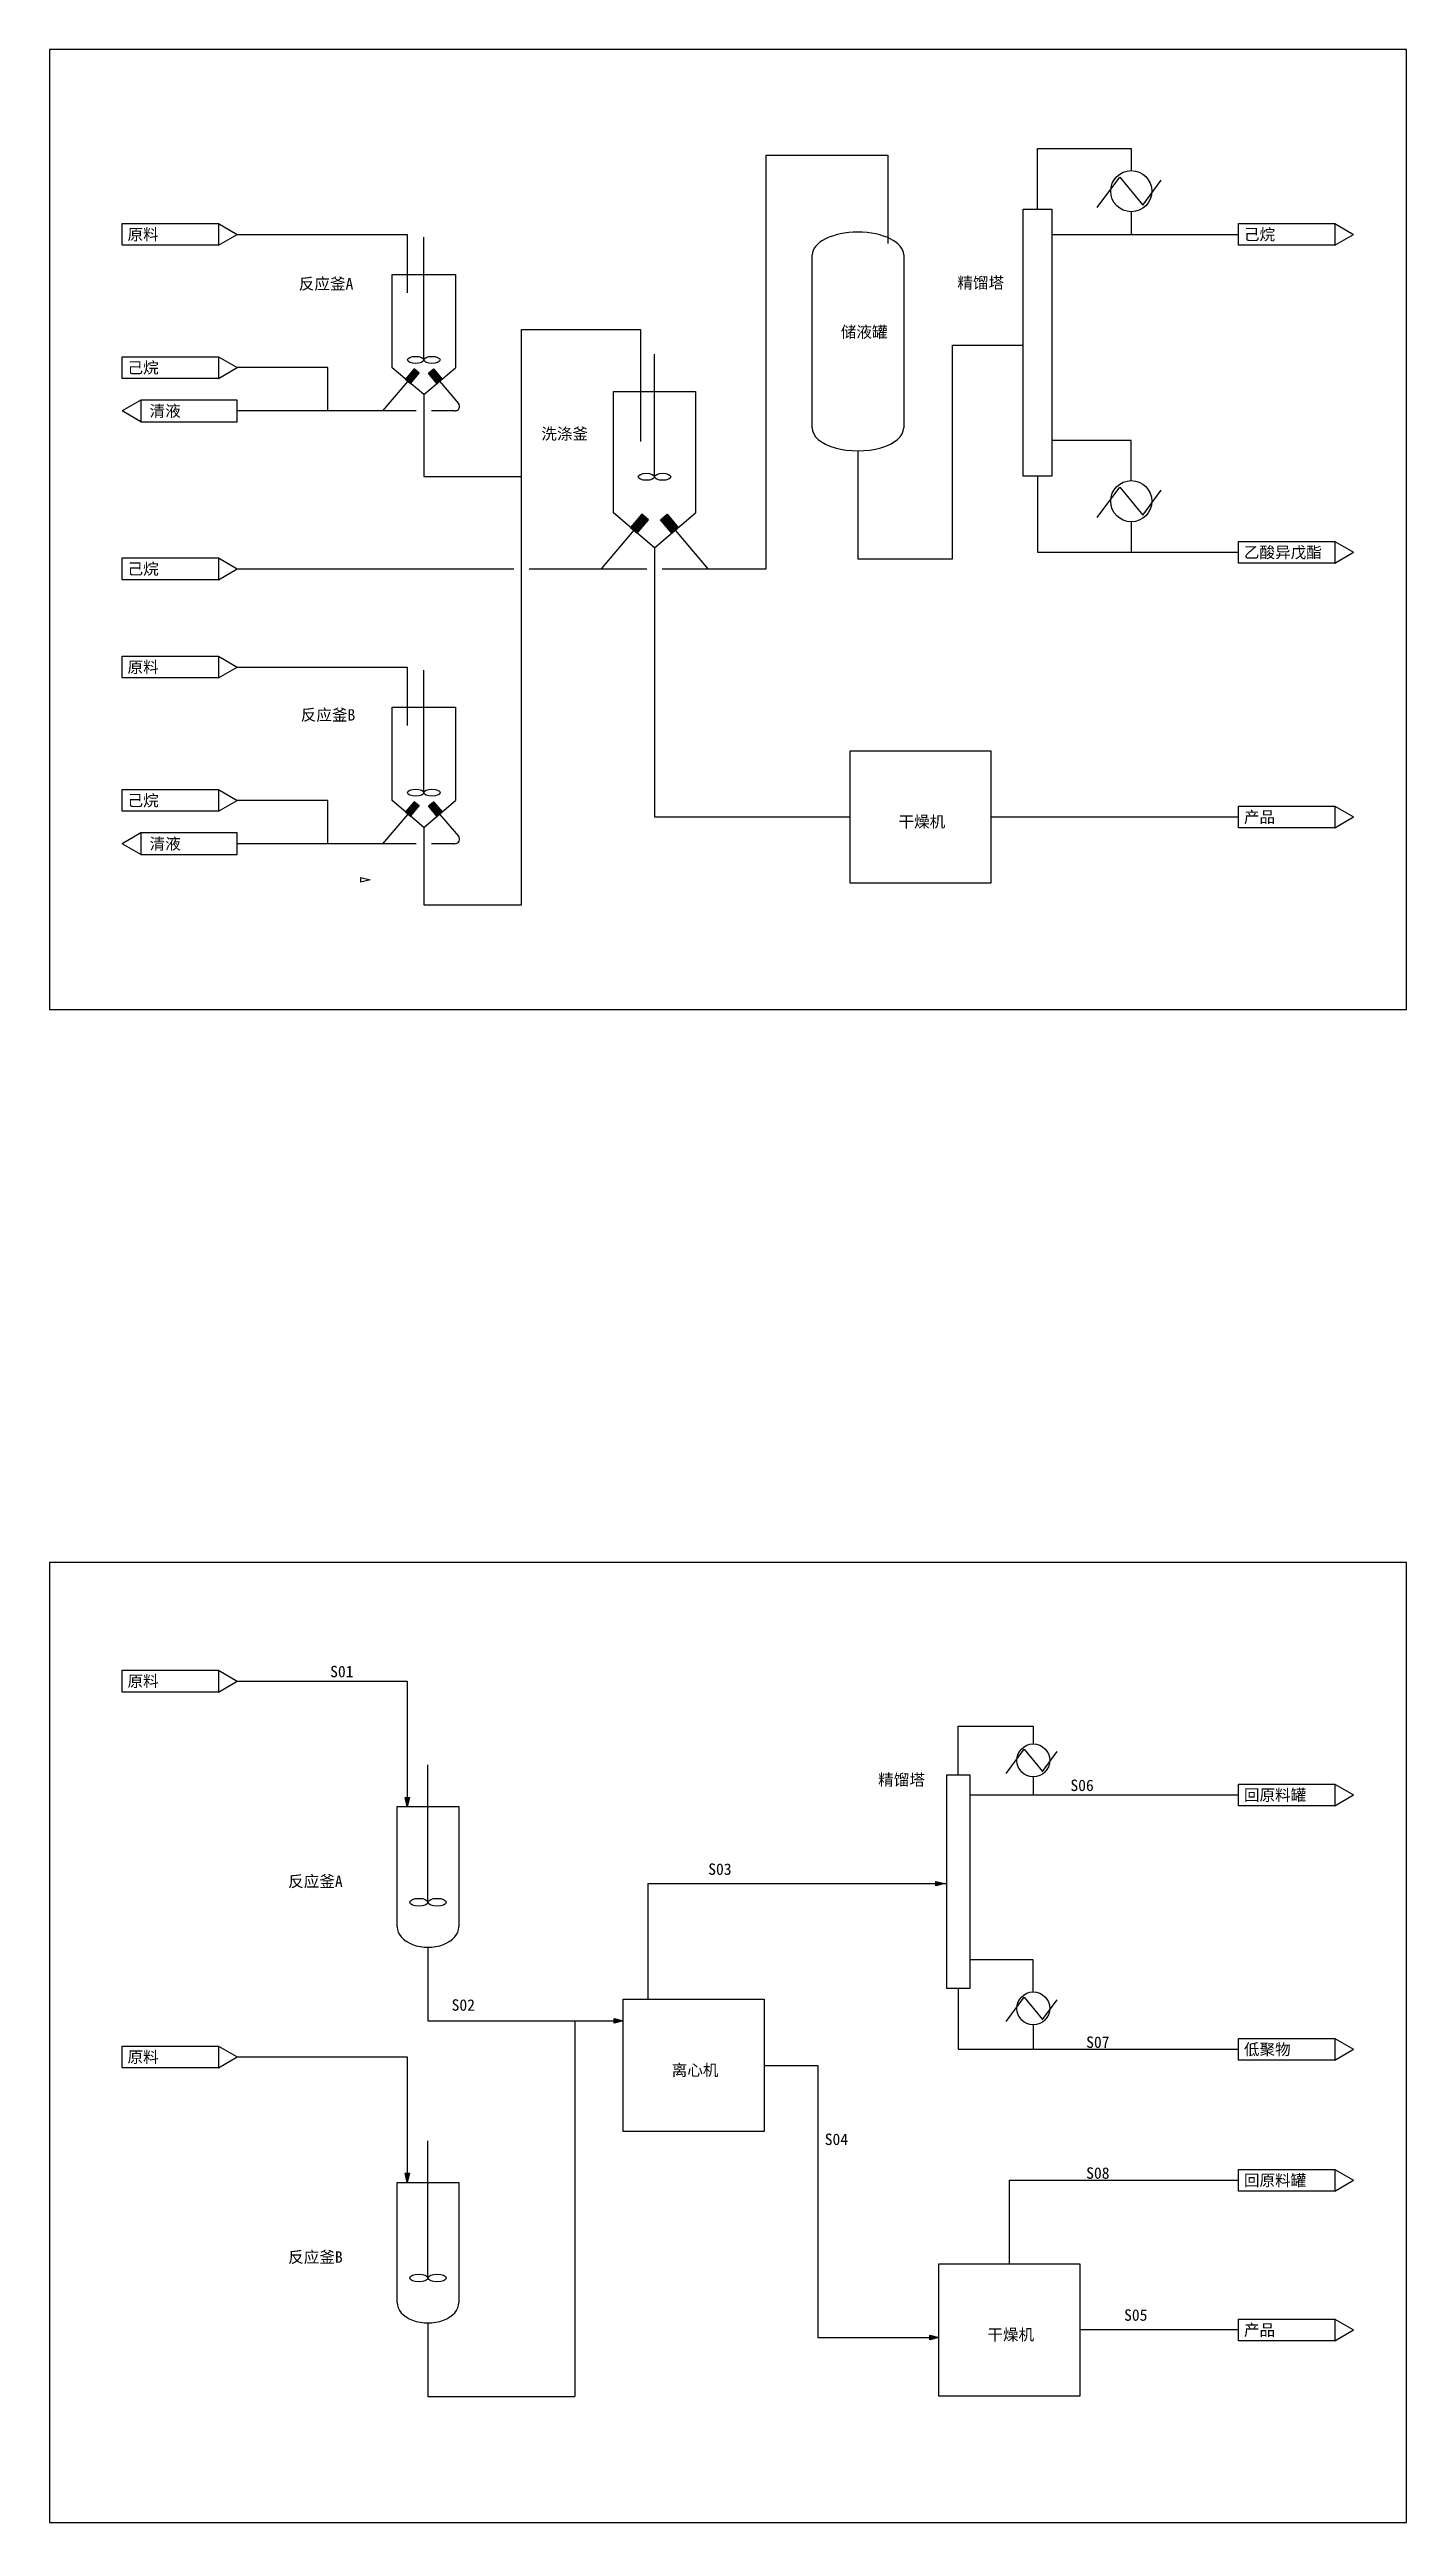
# Model space of a CAD drawing. Header units: millimetres. Extents: x 1319 to 1616, y 801 to 1342.
import ezdxf

# ---------------------------------------------------------------- set-up
doc = ezdxf.new("R2010")
doc.units = ezdxf.units.MM
for name, color, linetype in [('工艺', 1, 'Continuous'), ('文字', 5, 'Continuous'), ('编号', 251, 'Continuous'), ('设备', 3, 'Continuous'), ('辅助工艺', 5, 'Continuous')]:
    doc.layers.add(name, color=color, linetype=linetype)
doc.layers.add('边框', color=6, linetype='Continuous', lineweight=30)
doc.styles.get("Standard").update_dxf_attribs({"font": 'simfang.ttf'})
pattern_1 = [(45, (549.48446, 514.73957), (-0.134703842, 0.134703842), []), (135, (549.48446, 514.73957), (-0.134703842, -0.134703842), [])]
pattern_2 = [(45, (549.48446, 420.08065), (-0.134703842, 0.134703842), []), (135, (549.48446, 420.08065), (-0.134703842, -0.134703842), [])]
pattern_3 = [(45, (344.61191, 255.70876), (-0.175114994, 0.175114994), []), (135, (344.61191, 255.70876), (-0.175114994, -0.175114994), [])]

msp = doc.modelspace()

# ---------------------------------------------------------------- hatches: boundary and pattern name
at = {"layer": '工艺'}
h = msp.add_hatch(dxfattribs=at)
h.set_pattern_fill('ANGLE', color=256)
h.set_pattern_definition([(0, (0, 0), (0, 6.985), [5.08, -1.905]), (90, (0, 0), (-6.985, 4e-16), [5.08, -1.905])])
h.paths.add_polyline_path([(1388.97, 1160.49), (1386.97, 1160.99), (1386.97, 1159.99)])
h = msp.add_hatch(dxfattribs=at)
h.set_pattern_fill('ANGLE', color=256, angle=-90)
h.set_pattern_definition([(270, (282.808, 2348.731), (6.985, -1e-15), [5.08, -1.905]), (360, (282.808, 2348.731), (2e-15, 6.985), [5.08, -1.905])])
h.paths.add_polyline_path([(1397.63, 959.79), (1396.63, 959.79), (1397.13, 957.79)])
h = msp.add_hatch(color=256, dxfattribs=at)
h.dxf.hatch_style = 1
h.paths.add_polyline_path([(1397.13, 959.79), (1396.63, 959.79), (1397.13, 957.79)])
h.paths.add_polyline_path([(1397.63, 959.79), (1397.13, 959.79), (1397.13, 957.79)])
h = msp.add_hatch(color=256, dxfattribs=at)
h.dxf.hatch_style = 1
h.paths.add_polyline_path([(1512.79, 940.94), (1512.79, 940.44), (1514.79, 940.94)])
h.paths.add_polyline_path([(1512.79, 941.44), (1512.79, 940.94), (1514.79, 940.94)])
h = msp.add_hatch(color=256, dxfattribs=at)
h.dxf.hatch_style = 1
h.paths.add_polyline_path([(1442.39, 910.94), (1442.39, 910.44), (1444.39, 910.94)])
h.paths.add_polyline_path([(1442.39, 911.44), (1442.39, 910.94), (1444.39, 910.94)])
h = msp.add_hatch(color=256, dxfattribs=at)
h.dxf.hatch_style = 1
h.paths.add_polyline_path([(1397.13, 877.59), (1396.63, 877.59), (1397.13, 875.59)])
h.paths.add_polyline_path([(1397.63, 877.59), (1397.13, 877.59), (1397.13, 875.59)])
h = msp.add_hatch(color=256, dxfattribs=at)
h.dxf.hatch_style = 1
h.paths.add_polyline_path([(1511.48, 841.66), (1511.48, 841.16), (1513.48, 841.66)])
h.paths.add_polyline_path([(1511.48, 842.16), (1511.48, 841.66), (1513.48, 841.66)])
at = {"layer": '设备'}
h = msp.add_hatch(dxfattribs=at)
h.set_pattern_fill('ANSI37', color=256, scale=0.06)
h.set_pattern_definition(pattern_1)
h.paths.add_polyline_path([(1396.71, 1270.03), (1397.82, 1269.09), (1399.7, 1271.31), (1398.6, 1272.25)])
h = msp.add_hatch(dxfattribs=at)
h.set_pattern_fill('ANSI37', color=256, scale=0.06)
h.set_pattern_definition(pattern_1)
h.paths.add_polyline_path([(1403.63, 1269.09), (1404.74, 1270.03), (1402.85, 1272.25), (1401.75, 1271.31)])
h = msp.add_hatch(dxfattribs=at)
h.set_pattern_fill('ANSI37', color=256, scale=0.078)
h.set_pattern_definition(pattern_3)
h.paths.add_polyline_path([(1446.01, 1237.59), (1447.45, 1236.36), (1449.9, 1239.25), (1448.46, 1240.47)])
h = msp.add_hatch(dxfattribs=at)
h.set_pattern_fill('ANSI37', color=256, scale=0.078)
h.set_pattern_definition(pattern_3)
h.paths.add_polyline_path([(1455, 1236.36), (1456.44, 1237.59), (1453.99, 1240.47), (1452.55, 1239.25)])
h = msp.add_hatch(dxfattribs=at)
h.set_pattern_fill('ANSI37', color=256, scale=0.06)
h.set_pattern_definition(pattern_2)
h.paths.add_polyline_path([(1396.71, 1175.37), (1397.82, 1174.43), (1399.7, 1176.65), (1398.6, 1177.59)])
h = msp.add_hatch(dxfattribs=at)
h.set_pattern_fill('ANSI37', color=256, scale=0.06)
h.set_pattern_definition(pattern_2)
h.paths.add_polyline_path([(1403.63, 1174.43), (1404.74, 1175.37), (1402.85, 1177.59), (1401.75, 1176.65)])
at = {"layer": '辅助工艺'}
h = msp.add_hatch(dxfattribs=at)
h.set_pattern_fill('ANGLE', color=256, angle=-90)
h.set_pattern_definition([(270, (360.748, 2322.9085), (6.985, -1e-15), [5.08, -1.905]), (360, (360.748, 2322.9085), (2e-15, 6.985), [5.08, -1.905])])
h.paths.add_polyline_path([(1521.24, 933.93), (1521.74, 935.93), (1520.74, 935.93)])

# ---------------------------------------------------------------- linework, layer by layer
at = {"layer": '工艺'}
for p, q in [((1535.05, 1307.17), (1535.05, 1320.45)), ((1535.05, 1320.45), (1555.56, 1320.45)), ((1555.56, 1320.45), (1555.56, 1315.63)), ((1475.64, 1228.52), (1475.64, 1318.99)), ((1475.64, 1318.99), (1502.27, 1318.99)), ((1502.27, 1318.99), (1502.27, 1299.65)), ((1355.79, 1304.06), (1359.9, 1301.68)), ((1555.56, 1306.63), (1555.56, 1301.68)), ((1600.1, 1304.06), (1604.22, 1301.68)), ((1355.79, 1299.31), (1359.9, 1301.68)), ((1359.9, 1301.68), (1397.13, 1301.68)), ((1397.13, 1301.68), (1397.13, 1288.89)), ((1538.17, 1301.68), (1579.02, 1301.68)), ((1600.1, 1299.31), (1604.22, 1301.68)), ((1422.1, 1155), (1422.1, 1280.91)), ((1422.1, 1280.91), (1448.18, 1280.91)), ((1448.18, 1280.91), (1448.18, 1256.39)), ((1516.45, 1230.74), (1516.45, 1277.43)), ((1516.45, 1277.43), (1531.93, 1277.43)), ((1355.79, 1274.92), (1359.9, 1272.54)), ((1355.79, 1270.17), (1359.9, 1272.54)), ((1379.73, 1272.54), (1359.9, 1272.54)), ((1379.73, 1263.06), (1379.73, 1272.54)), ((1397.26, 1269.56), (1391.74, 1263.06)), ((1400.73, 1266.62), (1400.73, 1248.75)), ((1404.19, 1269.56), (1408.31, 1264.71)), ((1338.82, 1265.43), (1334.7, 1263.06)), ((1338.82, 1260.68), (1334.7, 1263.06)), ((1399.04, 1263.06), (1359.9, 1263.06)), ((1407.55, 1263.06), (1402.41, 1263.06)), ((1407.55, 1263.06), (1402.41, 1263.06)), ((1555.56, 1256.61), (1538.16, 1256.61)), ((1555.56, 1247.82), (1555.56, 1256.61)), ((1495.75, 1254.33), (1495.75, 1230.74)), ((1400.73, 1248.75), (1422.1, 1248.75)), ((1535.05, 1248.79), (1535.05, 1232.14)), ((1555.56, 1238.82), (1555.56, 1232.14)), ((1446.73, 1236.98), (1439.55, 1228.52)), ((1455.72, 1236.98), (1462.9, 1228.52)), ((1600.1, 1234.51), (1604.22, 1232.14)), ((1355.79, 1230.9), (1359.9, 1228.52)), ((1355.79, 1226.15), (1359.9, 1228.52)), ((1359.9, 1228.52), (1420.42, 1228.52)), ((1423.79, 1228.52), (1449.54, 1228.52)), ((1451.22, 1233.15), (1451.22, 1209.92)), ((1452.91, 1228.52), (1462.9, 1228.52)), ((1452.91, 1228.52), (1475.64, 1228.52)), ((1495.75, 1230.74), (1516.45, 1230.74)), ((1535.05, 1232.14), (1579.02, 1232.14)), ((1600.1, 1229.76), (1604.22, 1232.14)), ((1355.79, 1209.4), (1359.9, 1207.03)), ((1355.79, 1204.65), (1359.9, 1207.03)), ((1359.9, 1207.03), (1397.13, 1207.03)), ((1397.13, 1207.03), (1397.13, 1194.23)), ((1451.22, 1209.92), (1451.22, 1174.25)), ((1355.79, 1180.26), (1359.9, 1177.88)), ((1355.79, 1175.51), (1359.9, 1177.88)), ((1379.73, 1177.88), (1359.9, 1177.88)), ((1379.73, 1168.4), (1379.73, 1177.88)), ((1397.26, 1174.9), (1391.74, 1168.4)), ((1404.19, 1174.9), (1408.31, 1170.05)), ((1451.22, 1174.25), (1494.03, 1174.25)), ((1524.86, 1174.25), (1579.02, 1174.25)), ((1600.1, 1176.62), (1604.22, 1174.25)), ((1600.1, 1171.87), (1604.22, 1174.25)), ((1338.82, 1170.78), (1334.7, 1168.4)), ((1400.73, 1171.96), (1400.73, 1155)), ((1338.82, 1166.03), (1334.7, 1168.4)), ((1399.04, 1168.4), (1359.9, 1168.4)), ((1407.55, 1168.4), (1402.41, 1168.4)), ((1407.55, 1168.4), (1402.41, 1168.4)), ((1386.97, 1160.99), (1388.97, 1160.49)), ((1386.97, 1159.99), (1386.97, 1160.99)), ((1388.97, 1160.49), (1386.97, 1159.99)), ((1400.73, 1155), (1422.1, 1155)), ((1355.79, 987.6), (1359.9, 985.23)), ((1355.79, 982.85), (1359.9, 985.23)), ((1359.9, 985.23), (1397.13, 985.23)), ((1397.13, 985.23), (1397.13, 957.79)), ((1517.72, 964.73), (1517.72, 975.35)), ((1517.72, 975.35), (1534.13, 975.35)), ((1534.13, 975.35), (1534.13, 971.5)), ((1534.13, 964.3), (1534.13, 960.34)), ((1397.13, 957.79), (1396.63, 959.79)), ((1396.63, 959.79), (1397.63, 959.79)), ((1397.63, 959.79), (1397.13, 957.79)), ((1520.22, 960.34), (1579.02, 960.34)), ((1600.1, 962.72), (1604.22, 960.34)), ((1600.1, 957.97), (1604.22, 960.34)), ((1512.79, 941.44), (1514.79, 940.94)), ((1512.79, 940.44), (1512.79, 941.44)), ((1449.77, 940.94), (1449.77, 915.64)), ((1449.77, 940.94), (1515.23, 940.94)), ((1514.79, 940.94), (1512.79, 940.44)), ((1401.66, 927.03), (1401.66, 910.94)), ((1534.13, 924.28), (1520.21, 924.28)), ((1534.13, 917.25), (1534.13, 924.28)), ((1517.72, 918.03), (1517.72, 904.7)), ((1401.66, 910.94), (1444.39, 910.94)), ((1433.78, 910.94), (1433.78, 828.74)), ((1442.39, 911.44), (1444.39, 910.94)), ((1442.39, 910.44), (1442.39, 911.44)), ((1444.39, 910.94), (1442.39, 910.44)), ((1534.13, 910.05), (1534.13, 904.7)), ((1355.79, 905.41), (1359.9, 903.04)), ((1517.72, 904.7), (1579.02, 904.7)), ((1600.1, 907.08), (1604.22, 904.7)), ((1600.1, 902.33), (1604.22, 904.7)), ((1355.79, 900.66), (1359.9, 903.04)), ((1359.9, 903.04), (1397.13, 903.04)), ((1397.13, 903.04), (1397.13, 875.59)), ((1475.22, 901.17), (1486.95, 901.17)), ((1486.95, 901.17), (1486.95, 841.66)), ((1397.13, 875.59), (1396.63, 877.59)), ((1396.63, 877.59), (1397.63, 877.59)), ((1397.63, 877.59), (1397.13, 875.59)), ((1600.1, 878.44), (1604.22, 876.07)), ((1528.9, 876.07), (1579.02, 876.07)), ((1528.9, 857.79), (1528.9, 876.07)), ((1600.1, 873.69), (1604.22, 876.07)), ((1401.66, 844.84), (1401.66, 828.74)), ((1600.1, 845.69), (1604.22, 843.32)), ((1486.95, 841.66), (1513.48, 841.66)), ((1511.48, 842.16), (1513.48, 841.66)), ((1511.48, 841.16), (1511.48, 842.16)), ((1513.48, 841.66), (1511.48, 841.16)), ((1579.02, 843.32), (1544.31, 843.32)), ((1600.1, 840.94), (1604.22, 843.32)), ((1401.66, 828.74), (1433.78, 828.74))]:
    msp.add_line(p, q, dxfattribs=at)
for points in [[(1334.7, 1304.06), (1355.79, 1304.06), (1355.79, 1299.31), (1334.7, 1299.31)], [(1579.02, 1304.06), (1600.1, 1304.06), (1600.1, 1299.31), (1579.02, 1299.31)], [(1334.7, 1274.92), (1355.79, 1274.92), (1355.79, 1270.17), (1334.7, 1270.17)], [(1359.9, 1265.43), (1338.82, 1265.43), (1338.82, 1260.68), (1359.9, 1260.68)], [(1579.02, 1234.51), (1600.1, 1234.51), (1600.1, 1229.76), (1579.02, 1229.76)], [(1334.7, 1230.9), (1355.79, 1230.9), (1355.79, 1226.15), (1334.7, 1226.15)], [(1334.7, 1209.4), (1355.79, 1209.4), (1355.79, 1204.65), (1334.7, 1204.65)], [(1334.7, 1180.26), (1355.79, 1180.26), (1355.79, 1175.51), (1334.7, 1175.51)], [(1579.02, 1176.62), (1600.1, 1176.62), (1600.1, 1171.87), (1579.02, 1171.87)], [(1359.9, 1170.78), (1338.82, 1170.78), (1338.82, 1166.03), (1359.9, 1166.03)], [(1334.7, 987.6), (1355.79, 987.6), (1355.79, 982.85), (1334.7, 982.85)], [(1579.02, 962.72), (1600.1, 962.72), (1600.1, 957.97), (1579.02, 957.97)], [(1334.7, 905.41), (1355.79, 905.41), (1355.79, 900.66), (1334.7, 900.66)], [(1579.02, 907.08), (1600.1, 907.08), (1600.1, 902.33), (1579.02, 902.33)], [(1579.02, 878.44), (1600.1, 878.44), (1600.1, 873.69), (1579.02, 873.69)], [(1579.02, 845.69), (1600.1, 845.69), (1600.1, 840.94), (1579.02, 840.94)]]:
    msp.add_lwpolyline(points, close=True, dxfattribs=at)
for centre in [(1407.55, 1264.06), (1407.55, 1169.4)]:
    msp.add_arc(centre, 1, 270, 40.3506, dxfattribs=at)
at = {"layer": '设备'}
for p, q in [((1548.12, 1307.57), (1553.04, 1314.17)), ((1553.04, 1314.17), (1558.09, 1308.09)), ((1558.09, 1308.09), (1562.1, 1313.53)), ((1400.73, 1274.23), (1400.73, 1301.04)), ((1400.73, 1266.62), (1393.8, 1272.5)), ((1400.73, 1266.62), (1407.65, 1272.5)), ((1451.22, 1248.65), (1451.22, 1275.46)), ((1548.12, 1239.76), (1553.04, 1246.36)), ((1553.04, 1246.36), (1558.09, 1240.28)), ((1558.09, 1240.28), (1562.1, 1245.71)), ((1451.22, 1233.15), (1442.23, 1240.8)), ((1451.22, 1233.15), (1460.22, 1240.8)), ((1400.73, 1179.57), (1400.73, 1206.38)), ((1400.73, 1171.96), (1393.8, 1177.84)), ((1400.73, 1171.96), (1407.65, 1177.84)), ((1528.17, 965.05), (1532.11, 970.33)), ((1532.11, 970.33), (1536.15, 965.47)), ((1536.15, 965.47), (1539.36, 969.81)), ((1401.66, 936.87), (1401.66, 966.89)), ((1528.17, 910.8), (1532.11, 916.08)), ((1532.11, 916.08), (1536.15, 911.21)), ((1536.15, 911.21), (1539.36, 915.56)), ((1401.66, 854.67), (1401.66, 884.7))]:
    msp.add_line(p, q, dxfattribs=at)
for points in [[(1531.93, 1307.17), (1538.17, 1307.17), (1538.17, 1248.79), (1531.93, 1248.79)], [(1396.71, 1270.03), (1397.82, 1269.09), (1399.7, 1271.31), (1398.6, 1272.25)], [(1404.74, 1270.03), (1403.63, 1269.09), (1401.75, 1271.31), (1402.85, 1272.25)], [(1446.01, 1237.59), (1447.45, 1236.36), (1449.9, 1239.25), (1448.46, 1240.47)], [(1456.44, 1237.59), (1455, 1236.36), (1452.55, 1239.25), (1453.99, 1240.47)], [(1494.03, 1188.72), (1524.86, 1188.72), (1524.86, 1159.77), (1494.03, 1159.77)], [(1396.71, 1175.37), (1397.82, 1174.43), (1399.7, 1176.65), (1398.6, 1177.59)], [(1404.74, 1175.37), (1403.63, 1174.43), (1401.75, 1176.65), (1402.85, 1177.59)], [(1515.23, 964.73), (1520.22, 964.73), (1520.22, 918.03), (1515.23, 918.03)], [(1444.39, 915.64), (1475.22, 915.64), (1475.22, 886.7), (1444.39, 886.7)], [(1513.48, 857.79), (1544.31, 857.79), (1544.31, 828.84), (1513.48, 828.84)]]:
    msp.add_lwpolyline(points, close=True, dxfattribs=at)
for points in [[(1393.8, 1272.5), (1393.8, 1292.91), (1407.65, 1292.91), (1407.65, 1272.5)], [(1485.73, 1259.34), (1485.73, 1297.17)], [(1505.77, 1297.17), (1505.77, 1297.17), (1505.77, 1259.34)], [(1442.23, 1240.8), (1442.23, 1267.33), (1460.22, 1267.33), (1460.22, 1240.8)], [(1393.8, 1177.84), (1393.8, 1198.25), (1407.65, 1198.25), (1407.65, 1177.84)], [(1394.9, 931.51), (1394.9, 957.79), (1408.41, 957.79), (1408.41, 931.51)], [(1394.9, 849.32), (1394.9, 875.59), (1408.41, 875.59), (1408.41, 849.32)]]:
    msp.add_lwpolyline(points, dxfattribs=at)
for centre, radius in [((1555.56, 1311.13), 4.5), ((1555.56, 1243.32), 4.5), ((1534.13, 967.9), 3.6), ((1534.13, 913.65), 3.6)]:
    msp.add_circle(centre, radius, dxfattribs=at)
for centre, major_axis, ratio, start_param, end_param in [((1495.75, 1297.17), (-10.02, 0), 0.499753, 3.141593, 6.283185), ((1495.75, 1259.34), (-10.02, 0), 0.499753, 0, 3.141593), ((1401.66, 931.51), (-6.75, 0), 0.662981, 0, 3.141593), ((1401.66, 849.32), (-6.75, 0), 0.662981, 0, 3.141593)]:
    msp.add_ellipse(centre, major_axis=major_axis, ratio=ratio, start_param=start_param, end_param=end_param, dxfattribs=at)
for centre, major_axis in [((1398.94, 1274.23), (-1.79, 0)), ((1402.51, 1274.23), (-1.79, 0)), ((1449.44, 1248.65), (-1.79, 0)), ((1453.01, 1248.65), (-1.79, 0)), ((1398.94, 1179.57), (-1.79, 0)), ((1402.51, 1179.57), (-1.79, 0)), ((1399.66, 936.87), (-2, 0)), ((1403.66, 936.87), (-2, 0)), ((1399.66, 854.67), (-2, 0)), ((1403.66, 854.67), (-2, 0))]:
    msp.add_ellipse(centre, major_axis=major_axis, ratio=0.427503, dxfattribs=at)
at = {"layer": '边框'}
for points in [[(1318.81, 1132.13), (1615.81, 1132.13), (1615.81, 1342.13), (1318.81, 1342.13)], [(1318.81, 801.19), (1615.81, 801.19), (1615.81, 1011.19), (1318.81, 1011.19)]]:
    msp.add_lwpolyline(points, close=True, dxfattribs=at)

# ---------------------------------------------------------------- texts
at = {"layer": '文字'}
for s, p in [('原料', (1335.9, 1300.42)), ('己烷', (1580.22, 1300.42)), ('反应釜A', (1373.39, 1289.62)), ('精馏塔', (1517.51, 1289.83)), ('储液罐', (1492, 1279.09)), ('己烷', (1335.9, 1271.28)), ('洗涤釜', (1426.46, 1256.81)), ('乙酸异戊酯', (1580.22, 1230.88)), ('己烷', (1335.9, 1227.27)), ('原料', (1335.9, 1205.77)), ('反应釜B', (1373.81, 1195.33)), ('己烷', (1335.9, 1176.62)), ('干燥机', (1504.62, 1171.97)), ('产品', (1580.22, 1172.99)), ('原料', (1335.9, 983.97)), ('精馏塔', (1500.18, 962.4)), ('回原料罐', (1580.22, 959.08)), ('反应釜A', (1371.06, 940.2)), ('原料', (1335.9, 901.78)), ('低聚物', (1580.22, 903.44)), ('离心机', (1454.99, 898.9)), ('回原料罐', (1580.22, 874.81)), ('反应釜B', (1371.06, 858.01)), ('干燥机', (1524.07, 841.04)), ('产品', (1580.22, 842.06))]:
    msp.add_text(s, height=2.5, dxfattribs=at).set_placement(p)
for p in [(1340.74, 1261.8), (1340.74, 1167.14)]:
    msp.add_text('清液', height=2.5, rotation=360, dxfattribs=at).set_placement(p)
at = {"layer": '编号', "char_height": 2.5, "attachment_point": 1}
for s, insert in [('S01', (1380.25, 988.58)), ('S06', (1542.25, 963.69)), ('S03', (1462.99, 945.36)), ('S02', (1406.83, 915.64)), ('S07', (1545.7, 907.52)), ('S04', (1488.49, 886.27)), ('S08', (1545.7, 878.89)), ('S05', (1554, 847.83))]:
    msp.add_mtext(s, dxfattribs=dict(at, insert=insert))

doc.saveas('drawing.dxf')
